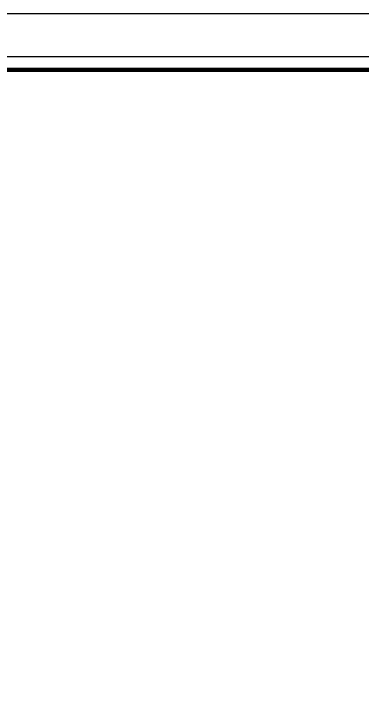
# Model space of a CAD drawing. Header units: metres. Extents: x 352651 to 1421851, y -87441 to -24441.
# Drawn here: x 1022824 to 1034954, y -48460 to -24441 of the extents above; entities that cross this region are included whole.
import ezdxf

# ---------------------------------------------------------------- set-up
doc = ezdxf.new("R2010")
doc.units = ezdxf.units.M
doc.header["$LTSCALE"] = 300
doc.header["$MEASUREMENT"] = 0
doc.linetypes.add('DASHED2', pattern=[0.375, 0.25, -0.125])
doc.layers.get('0').update_dxf_attribs({"linetype": 'CONTINUOUS'})
doc.layers.get('Defpoints').update_dxf_attribs({"linetype": 'CONTINUOUS'})
for name, color, linetype in [('HATCH', 145, 'CONTINUOUS'), ('THAY', 9, 'CONTINUOUS'), ('TUONG', 7, 'CONTINUOUS')]:
    doc.layers.add(name, color=color, linetype=linetype)

msp = doc.modelspace()

# ---------------------------------------------------------------- linework, layer by layer
for const_width in [150, 51.9]:
    msp.add_lwpolyline([(981300.9, -85490.5), (1063500.9, -85490.5), (1063500.9, -26390.5), (981300.9, -26390.5)], close=True, dxfattribs=dict(const_width=const_width))
at = {"layer": 'Defpoints', "linetype": 'DASHED2'}
msp.add_lwpolyline([(976350.9, -87440.5), (1065450.9, -87440.5), (1065450.9, -24440.5), (976350.9, -24440.5)], close=True, dxfattribs=at)
msp.add_lwpolyline([(976350.9, -87440.5), (1065450.9, -87440.5), (1065450.9, -24440.5), (976350.9, -24440.5)], close=True, dxfattribs=at)
at = {"layer": 'HATCH', "linetype": 'ByBlock'}
msp.add_lwpolyline([(980850.9, -85940.5), (1063950.9, -85940.5), (1063950.9, -25940.5), (980850.9, -25940.5)], close=True, dxfattribs=at)
at = {"layer": 'THAY', "linetype": 'ByBlock'}
msp.add_lwpolyline([(980850.9, -85940.5), (1063950.9, -85940.5), (1063950.9, -25940.5), (980850.9, -25940.5)], close=True, dxfattribs=at)
at = {"layer": 'TUONG'}
msp.add_lwpolyline([(976350.9, -87440.5), (1065450.9, -87440.5), (1065450.9, -24440.5), (976350.9, -24440.5)], close=True, dxfattribs=at)

doc.saveas('drawing.dxf')
